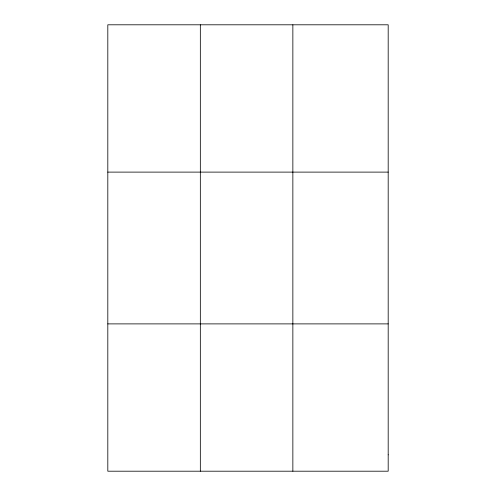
<?xml version="1.0" encoding="UTF-8"?>
<svg xmlns="http://www.w3.org/2000/svg" width="496" height="496" viewBox="0 0 496 496"><rect width="100%" height="100%" fill="white"/><g stroke="black" fill="none" stroke-linecap="round" stroke-linejoin="round"><path stroke-width="0.74" d="M200.334 471.2L200.334 24.8M292.857 471.2L292.857 24.8M107.812 172.112L388.188 172.112M107.812 323.888L388.188 323.888M388.188 454.832L388.188 471.2L107.812 471.2L107.812 24.8L388.188 24.8L388.188 454.832"/></g></svg>
